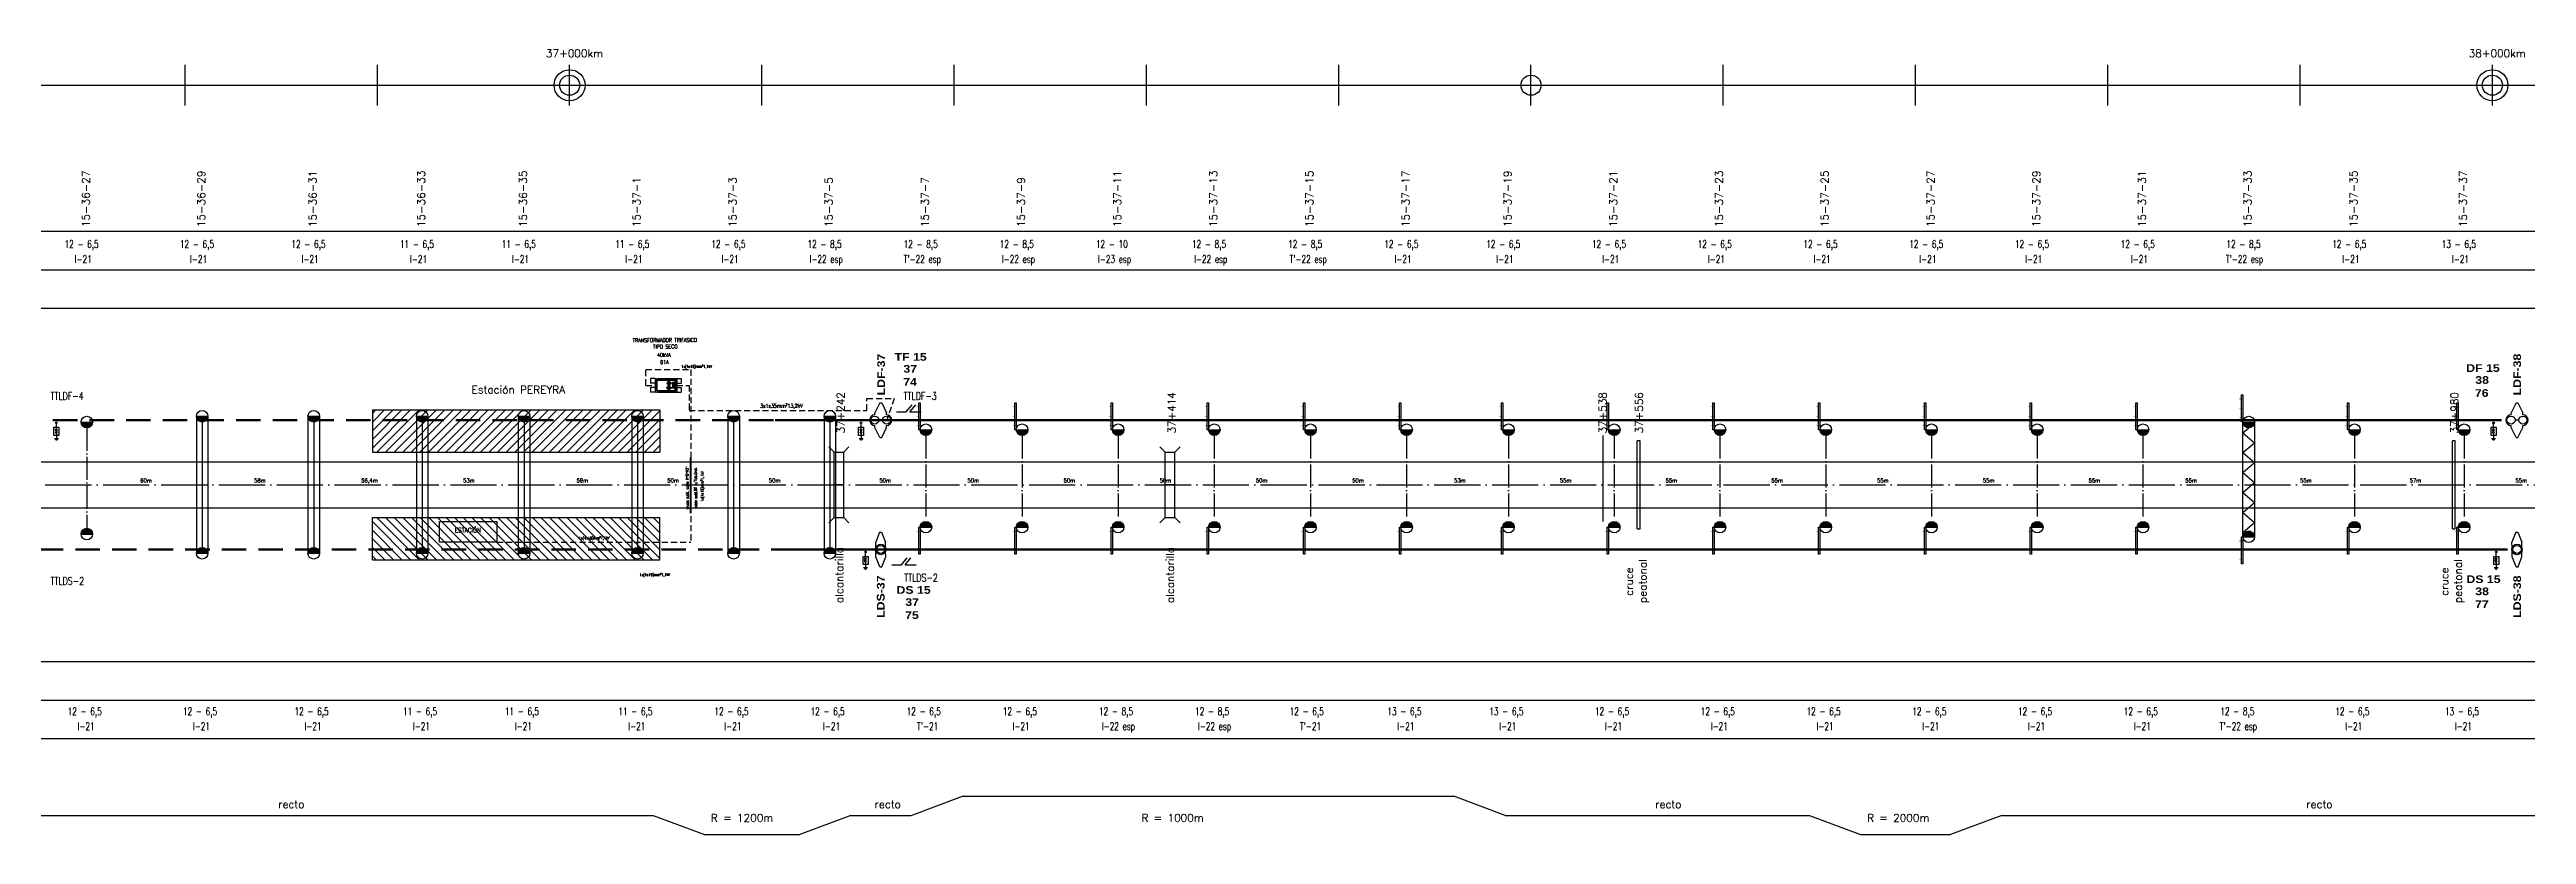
# Model space of a CAD drawing. Header units: millimetres. Extents: x 63 to 27368, y 135 to 1565.
# Drawn here: x 11298 to 12586, y 145 to 554 of the extents above; entities that cross this region are included whole.
import ezdxf

# ---------------------------------------------------------------- set-up
doc = ezdxf.new("R2010")
doc.units = ezdxf.units.MM
for name, pattern in [('ACAD_ISO04W100', [30, 24, -3, 0, -3]), ('DASHED', [19.05, 12.7, -6.35]), ('HIDDEN2', [4.7625, 3.175, -1.5875])]:
    doc.linetypes.add(name, pattern=pattern)
for name, color, linetype in [('CARTELES', 7, 'Continuous'), ('catenaria via ascendente', 7, 'Continuous'), ('catenaria vía descendente', 7, 'Continuous'), ('Cruceta Fe', 42, 'Continuous'), ('Descargadores', 30, 'Continuous'), ('Eje de entrevías', 254, 'Continuous'), ('LDF', 5, 'Continuous'), ('LDS', 1, 'Continuous'), ('longitud vano', 7, 'Continuous'), ('Nº de poste', 6, 'Continuous'), ('progresivas', 4, 'Continuous'), ('retención LDF-LDS', 6, 'Continuous'), ('Seccionamiento', 20, 'Continuous'), ('TEXTOS', 3, 'Continuous'), ('Textos catenaria', 7, 'Continuous')]:
    doc.layers.add(name, color=color, linetype=linetype)
doc.styles.add('SIMPLEX', font='simplex.shx', dxfattribs={"width": 0.75})
doc.styles.get("Standard").update_dxf_attribs({"font": 'romans.shx'})
doc.styles.add('STYLE1', font='romans.shx')
doc.styles.add('TEXTO_SELLO', font='')
doc.styles.get('TEXTO_SELLO').set_extended_font_data('Arial Black', bold=True)
doc.linetypes.add('GAS_LINE', pattern='A,12.7,-5.08,["GAS",Standard,S=2.54,R=0,X=-2.54,Y=-1.27],-6.35', length=24.13)

# ---------------------------------------------------------------- blocks, each defined once
blk = doc.blocks.new('Retención LDS')
at = {"layer": 'retención LDF-LDS', "color": 4}
for p, q in [((-0.6, 9), (-2.6, 3.8)), ((-2.5, 1), (-2.6, 3.8)), ((-0.6, 9), (0.4, 9)), ((0.4, 9), (2.5, 3.8)), ((2.5, 1.1), (2.5, 3.8)), ((-2.5, -3.8), (-2.5, -1.1)), ((-0.4, -9), (-2.5, -3.8)), ((-0.4, -9), (0.6, -9)), ((0.6, -9), (2.6, -3.8)), ((2.6, -3.8), (2.5, -1))]:
    blk.add_line(p, q, dxfattribs=at)
for radius in [2.73, 2.1]:
    blk.add_circle((0, 0), radius, dxfattribs=at)
blk = doc.blocks.new('Retención LDF')
at = {"color": 5}
blk.add_circle((0, 0), 0.128, dxfattribs=at)
at = {"layer": 'retención LDF-LDS', "color": 5}
for p, q in [((-0.5, 9), (-3, 3.8)), ((-3, 2.8), (-3, 3.8)), ((1, 0), (-1, 0)), ((-0.5, 9), (0.5, 9)), ((0.5, 9), (3, 3.8)), ((3, 2.8), (3, 3.8)), ((-3, -3.8), (-3, -2.8)), ((-0.5, -9), (-3, -3.8)), ((-0.5, -9), (0.5, -9)), ((0.5, -9), (3, -3.8)), ((3, -3.8), (3, -2.8))]:
    blk.add_line(p, q, dxfattribs=at)
for centre in [(-3.1, 0), (3.1, 0)]:
    blk.add_circle(centre, 2.1, dxfattribs=at)
for centre, start, end in [((-3, 0), 90, 270), ((3, 0), 270, 90)]:
    blk.add_arc(centre, 2.79, start, end, dxfattribs=at)
blk = doc.blocks.new('Seccionador')
at = {"layer": 'Seccionamiento'}
for p, q in [((-5.1, 0), (0, 0)), ((0, 0), (3, 3.7)), ((1.9, 0), (4.9, 3.7)), ((1.9, 0), (7.7, 0))]:
    blk.add_line(p, q, dxfattribs=at)
blk = doc.blocks.new('Descargador')
at = {"color": 30}
for p, q in [((0, -3.8), (0, 0)), ((0, -4), (-0.5, -3.1)), ((0, -4.8), (-0.5, -3.9)), ((0, -5.6), (-0.5, -4.7)), ((0, -4), (0.5, -3.1)), ((0, -4.8), (0.5, -3.9)), ((0, -5.6), (0.5, -4.7))]:
    blk.add_line(p, q, dxfattribs=at)
at = {"layer": 'Descargadores', "color": 30}
for p, q in [((-1, -8.1), (1, -8.1)), ((-0.7, -8.5), (0.7, -8.5)), ((-0.4, -8.9), (0.4, -8.9)), ((0, -5.6), (0, -8.1))]:
    blk.add_line(p, q, dxfattribs=at)
blk.add_lwpolyline([(-1.3, -2.3), (1.3, -2.3), (1.3, -6.6), (-1.3, -6.6)], close=True, dxfattribs=at)
blk.add_circle((0, 0), 0.381, dxfattribs=at)
blk = doc.blocks.new('Cruceta Fe 1')
at = {"layer": 'Cruceta Fe', "const_width": 0.1}
for points in [[(-0.92, 2.45), (0, 2.45)], [(-0.92, -2.45), (0, -2.45)]]:
    blk.add_lwpolyline(points, dxfattribs=at)
at = {"layer": 'Cruceta Fe'}
blk.add_lwpolyline([(-0.35, 3.52), (0, 3.52), (0, -3.52), (-0.35, -3.52)], close=True, dxfattribs=at)
blk = doc.blocks.new('Cruceta Fe')
at = {"layer": 'Cruceta Fe', "const_width": 0.1}
for points in [[(-0.92, 2.45), (0, 2.45)], [(-0.92, 0), (0, 0)], [(-0.92, -2.45), (0, -2.45)]]:
    blk.add_lwpolyline(points, dxfattribs=at)
at = {"layer": 'Cruceta Fe'}
blk.add_lwpolyline([(-0.35, 3.52), (0, 3.52), (0, -3.52), (-0.35, -3.52)], close=True, dxfattribs=at)

msp = doc.modelspace()

# ---------------------------------------------------------------- hatches: boundary and pattern name
for points in [[(11380.1, 362.7), (11374.1, 362.7, 1)], [(11438.1, 362.7), (11432.1, 362.7, 1)], [(11494.5, 362.7), (11488.5, 362.7, 1)], [(11547.5, 362.7), (11541.5, 362.7, 1)], [(11606.5, 362.7), (11600.5, 362.7, 1)], [(11656.5, 362.7), (11650.5, 362.7, 1)], [(11706.5, 362.7), (11700.5, 362.7, 1)], [(11320.1, 359.7), (11314.1, 359.7, 1)], [(11756.5, 355.7), (11750.5, 355.7, 1)], [(11806.5, 355.7), (11800.5, 355.7, 1)], [(11856.5, 355.7), (11850.5, 355.7, 1)], [(11906.5, 355.7), (11900.5, 355.7, 1)], [(11956.5, 355.7), (11950.5, 355.7, 1)], [(12006.5, 355.7), (12000.5, 355.7, 1)], [(12059.5, 355.7), (12053.5, 355.7, 1)], [(12114.5, 355.7), (12108.5, 355.7, 1)], [(12169.5, 355.7), (12163.5, 355.7, 1)], [(12224.5, 355.7), (12218.5, 355.7, 1)], [(12279.5, 355.7), (12273.5, 355.7, 1)], [(12334.5, 355.7), (12328.5, 355.7, 1)], [(12389.5, 355.7), (12383.5, 355.7, 1)], [(12444.5, 359.7), (12438.5, 359.7, 1)], [(12499.5, 355.7), (12493.5, 355.7, 1)], [(12556.5, 355.7), (12550.5, 355.7, 1)], [(11320.1, 301.4), (11314.1, 301.4, -1)], [(11756.5, 305), (11750.5, 305, -1)], [(11806.5, 305), (11800.5, 305, -1)], [(11856.5, 305), (11850.5, 305, -1)], [(11906.5, 305), (11900.5, 305, -1)], [(11956.5, 305), (11950.5, 305, -1)], [(12006.5, 305), (12000.5, 305, -1)], [(12059.5, 305), (12053.5, 305, -1)], [(12114.5, 305), (12108.5, 305, -1)], [(12169.5, 305), (12163.5, 305, -1)], [(12224.5, 305), (12218.5, 305, -1)], [(12279.5, 305), (12273.5, 305, -1)], [(12334.5, 305), (12328.5, 305, -1)], [(12389.5, 305), (12383.5, 305, -1)], [(12444.5, 300), (12438.5, 300, -1)], [(12499.5, 305), (12493.5, 305, -1)], [(12556.5, 305), (12550.5, 305, -1)], [(11380.1, 291.4), (11374.1, 291.4, -1)], [(11438.1, 291.4), (11432.1, 291.4, -1)], [(11494.5, 291.4), (11488.5, 291.4, -1)], [(11547.5, 291.4), (11541.5, 291.4, -1)], [(11606.5, 291.4), (11600.5, 291.4, -1)], [(11656.5, 291.4), (11650.5, 291.4, -1)], [(11706.5, 291.4), (11700.5, 291.4, -1)]]:
    msp.add_hatch(color=256).paths.add_polyline_path(points)
h = msp.add_hatch()
h.set_pattern_fill('ANSI31', color=8, style=0)
h.set_pattern_definition([(45, (7595.0237, -722.557), (-2.245064, 2.245064), [])])
h.paths.add_polyline_path([(11465.6, 366), (11465.6, 344), (11615.1, 344), (11615.1, 366)])
h = msp.add_hatch()
h.set_pattern_fill('ANSI31', color=8, style=0)
h.set_pattern_definition([(315, (7595.0237, 1376.6404), (-2.245064, -2.245064), [])])
h.paths.add_polyline_path([(11465.6, 288), (11465.6, 310), (11615.1, 310), (11615.1, 288)])

# ---------------------------------------------------------------- linework, layer by layer
for p, q in [((11368.2, 524.4), (11368.2, 545.6)), ((11468.2, 524.4), (11468.2, 545.6)), ((11568.2, 524.4), (11568.2, 545.6)), ((11668.2, 524.4), (11668.2, 545.6)), ((11768.2, 524.4), (11768.2, 545.6)), ((11868.2, 524.4), (11868.2, 545.6)), ((11968.2, 524.4), (11968.2, 545.6)), ((12068.2, 524.4), (12068.2, 545.6)), ((12168.2, 524.4), (12168.2, 545.6)), ((12268.2, 524.4), (12268.2, 545.6)), ((12368.2, 524.4), (12368.2, 545.6)), ((12468.2, 524.4), (12468.2, 545.6)), ((12568.2, 524.4), (12568.2, 545.6)), ((68.2, 535), (27368.2, 535)), ((68.2, 459), (27368.2, 459)), ((68.2, 439), (27368.2, 439)), ((68.2, 419), (27368.2, 419)), ((11374.1, 362.7), (11380.1, 362.7)), ((11374.1, 362.7), (11374.1, 291.4)), ((11380.1, 362.7), (11380.1, 291.4)), ((11432.1, 362.7), (11438.1, 362.7)), ((11432.1, 362.7), (11432.1, 291.4)), ((11438.1, 362.7), (11438.1, 291.4)), ((11465.6, 366), (11465.6, 344)), ((11465.6, 366), (11615.1, 366)), ((11488.5, 362.7), (11494.5, 362.7)), ((11488.5, 362.7), (11488.5, 291.4)), ((11494.5, 362.7), (11494.5, 291.4)), ((11541.5, 362.7), (11547.5, 362.7)), ((11541.5, 362.7), (11541.5, 291.4)), ((11547.5, 362.7), (11547.5, 291.4)), ((11600.5, 362.7), (11606.5, 362.7)), ((11600.5, 362.7), (11600.5, 291.4)), ((11606.5, 362.7), (11606.5, 291.4)), ((11615.1, 366), (11615.1, 344)), ((11650.5, 362.7), (11656.5, 362.7)), ((11650.5, 362.7), (11650.5, 291.4)), ((11656.5, 362.7), (11656.5, 291.4)), ((11700.5, 362.7), (11706.5, 362.7)), ((11700.5, 362.7), (11700.5, 291.4)), ((11706.5, 362.7), (11706.5, 291.4)), ((11314.1, 359.7), (11320.1, 359.7)), ((11750.5, 355.7), (11756.5, 355.7)), ((11800.5, 355.7), (11806.5, 355.7)), ((11850.5, 355.7), (11856.5, 355.7)), ((11900.5, 355.7), (11906.5, 355.7)), ((11950.5, 355.7), (11956.5, 355.7)), ((12000.5, 355.7), (12006.5, 355.7)), ((12053.5, 355.7), (12059.5, 355.7)), ((12108.5, 355.7), (12114.5, 355.7)), ((12123.4, 304.1), (12123.4, 350)), ((12124.9, 350), (12123.4, 350)), ((12124.9, 304.1), (12124.9, 350)), ((12163.5, 355.7), (12169.5, 355.7)), ((12218.5, 355.7), (12224.5, 355.7)), ((12273.5, 355.7), (12279.5, 355.7)), ((12328.5, 355.7), (12334.5, 355.7)), ((12383.5, 355.7), (12389.5, 355.7)), ((12438.5, 359.7), (12444.5, 359.7)), ((12438.5, 300), (12438.5, 359.7)), ((12438.5, 354.1), (12441.5, 356.7)), ((12438.5, 354.1), (12444.5, 348.9)), ((12438.5, 343.8), (12444.5, 348.9)), ((12444.5, 359.7), (12444.5, 300)), ((12444.5, 359.3), (12444.5, 359.3)), ((12493.5, 355.7), (12499.5, 355.7)), ((12547.4, 304.1), (12547.4, 350)), ((12548.9, 350), (12547.4, 350)), ((12548.9, 304.1), (12548.9, 350)), ((12550.5, 355.7), (12556.5, 355.7)), ((11465.6, 344), (11615.1, 344)), ((11705.8, 344), (11703.1, 346.8)), ((11705.8, 310), (11705.8, 344)), ((11710.8, 344), (11713.5, 346.8)), ((11710.8, 310), (11710.8, 344)), ((11877.9, 344), (11875.2, 346.8)), ((11877.9, 310), (11877.9, 344)), ((11882.9, 344), (11885.7, 346.8)), ((11882.9, 310), (11882.9, 344)), ((12438.5, 343.8), (12444.5, 338.6)), ((12438.5, 333.4), (12444.5, 338.6)), ((11710.8, 327), (11705.8, 327)), ((11882.9, 327), (11877.9, 327)), ((12438.5, 333.4), (12444.5, 328.2)), ((12438.5, 323), (12444.5, 328.2)), ((12438.5, 323), (12444.5, 317.8)), ((11465.6, 288), (11465.6, 310)), ((11465.6, 310), (11615.1, 310)), ((11615.1, 288), (11615.1, 310)), ((11705.8, 310), (11703.1, 307.3)), ((11710.8, 310), (11713.5, 307.3)), ((11877.9, 310), (11875.2, 307.3)), ((11882.9, 310), (11885.7, 307.3)), ((12438.5, 312.7), (12444.5, 317.8)), ((12438.5, 312.7), (12444.5, 307.5)), ((11314.1, 301.4), (11320.1, 301.4)), ((11750.5, 305), (11756.5, 305)), ((11800.5, 305), (11806.5, 305)), ((11850.5, 305), (11856.5, 305)), ((11900.5, 305), (11906.5, 305)), ((11950.5, 305), (11956.5, 305)), ((12000.5, 305), (12006.5, 305)), ((12053.5, 305), (12059.5, 305)), ((12108.5, 305), (12114.5, 305)), ((12123.4, 304.1), (12124.9, 304.1)), ((12163.5, 305), (12169.5, 305)), ((12218.5, 305), (12224.5, 305)), ((12273.5, 305), (12279.5, 305)), ((12328.5, 305), (12334.5, 305)), ((12383.5, 305), (12389.5, 305)), ((12438.5, 302.3), (12444.5, 307.5)), ((12438.5, 302.3), (12439.1, 301.8)), ((12438.5, 300), (12444.5, 300)), ((12493.5, 305), (12499.5, 305)), ((12547.4, 304.1), (12548.9, 304.1)), ((12550.5, 305), (12556.5, 305)), ((11374.1, 291.4), (11380.1, 291.4)), ((11432.1, 291.4), (11438.1, 291.4)), ((11465.6, 288), (11615.1, 288)), ((11488.5, 291.4), (11494.5, 291.4)), ((11541.5, 291.4), (11547.5, 291.4)), ((11600.5, 291.4), (11606.5, 291.4)), ((11650.5, 291.4), (11656.5, 291.4)), ((11700.5, 291.4), (11706.5, 291.4)), ((68.2, 235), (27368.2, 235)), ((68.2, 215), (27368.2, 215)), ((68.2, 195), (27368.2, 195)), ((5287.8, 155), (11611.7, 155)), ((11611.7, 155), (11638.3, 145)), ((11714.5, 155), (11687.9, 145)), ((11714.5, 155), (11745.9, 155)), ((11745.9, 155), (11772.5, 165)), ((11772.5, 165), (12028.1, 165)), ((12054.7, 155), (12028.1, 165)), ((12054.7, 155), (12213, 155)), ((12213, 155), (12239.6, 145)), ((12313, 155), (12286.4, 145)), ((12313, 155), (12628.2, 155)), ((11638.3, 145), (11687.9, 145)), ((12239.6, 145), (12286.4, 145))]:
    msp.add_line(p, q)
at = {"color": 4, "linetype": 'HIDDEN2'}
for p, q in [((11607.8, 378.8), (11607.8, 387)), ((11607.8, 387), (11631.3, 387)), ((11631.3, 387), (11631.3, 297.2)), ((11607.8, 378.8), (11612.7, 378.8)), ((11530.4, 297.2), (11631.3, 297.2))]:
    msp.add_line(p, q, dxfattribs=at)
at = {"color": 3}
for p, q in [((11612.7, 382.4), (11610.3, 382.4)), ((11610.3, 382.4), (11610.3, 380)), ((11612.7, 380), (11610.3, 380)), ((11612.7, 377.6), (11610.3, 377.6)), ((11610.3, 377.6), (11610.3, 375.2)), ((11612.7, 375.2), (11610.3, 375.2)), ((11623.9, 382.4), (11626.3, 382.4)), ((11623.9, 380), (11626.3, 380)), ((11623.9, 377.6), (11626.3, 377.6)), ((11623.9, 375.2), (11626.3, 375.2)), ((11626.3, 382.4), (11626.3, 380)), ((11626.3, 377.6), (11626.3, 375.2)), ((11631.1, 312.2), (11631.1, 341.3)), ((11631.5, 312.2), (11631.5, 341.3))]:
    msp.add_line(p, q, dxfattribs=at)
at = {"color": 3, "linetype": 'HIDDEN2', "ltscale": 0.05}
for p, q in [((11612.7, 382.4), (11623.9, 382.4)), ((11612.7, 382.4), (11612.7, 375.2)), ((11612.7, 375.2), (11623.9, 375.2)), ((11623.9, 382.4), (11623.9, 375.2))]:
    msp.add_line(p, q, dxfattribs=at)
at = {"color": 11}
for p, q in [((11613.6, 381.8), (11613.3, 381.8)), ((11613.3, 381.8), (11613.3, 375.8)), ((11613.6, 381.8), (11613.6, 375.8)), ((11613.6, 381.7), (11623, 381.7)), ((11613.6, 381.5), (11623, 381.5)), ((11613.6, 376.1), (11623, 376.1)), ((11613.6, 375.9), (11623, 375.9)), ((11618.7, 380.2), (11619.3, 380.2)), ((11618.7, 380.2), (11618.7, 379.7)), ((11618.7, 380.2), (11619.3, 380.2)), ((11618.7, 379.7), (11619.5, 379.7)), ((11618.7, 379.7), (11619.5, 379.7)), ((11618.7, 377.9), (11619.5, 377.9)), ((11618.7, 377.4), (11618.7, 377.9)), ((11618.7, 377.9), (11619.5, 377.9)), ((11618.7, 377.4), (11619.3, 377.4)), ((11618.7, 377.4), (11619.3, 377.4)), ((11619.5, 376.4), (11619.5, 381.2)), ((11619.5, 381.2), (11619.7, 381.2)), ((11619.7, 376.4), (11619.7, 381.2)), ((11619.7, 380.5), (11620.2, 380.5)), ((11619.7, 377.1), (11620.2, 377.1)), ((11620.2, 376.4), (11620.2, 381.2)), ((11620.4, 381.2), (11620.2, 381.2)), ((11620.4, 376.4), (11620.4, 381.2)), ((11620.4, 379.7), (11621.1, 379.7)), ((11620.4, 379.7), (11621.1, 379.7)), ((11620.4, 377.9), (11621.1, 377.9)), ((11620.4, 377.9), (11621.1, 377.9)), ((11620.5, 380.2), (11621.1, 380.2)), ((11620.5, 380.2), (11621.1, 380.2)), ((11620.5, 377.4), (11621.1, 377.4)), ((11620.5, 377.4), (11621.1, 377.4)), ((11621.1, 380.2), (11621.1, 379.7)), ((11621.1, 377.4), (11621.1, 377.9)), ((11621.7, 380.3), (11621.7, 377.3)), ((11622.8, 380.3), (11621.7, 380.3)), ((11622.8, 377.3), (11621.7, 377.3)), ((11622.8, 380.3), (11622.8, 377.3)), ((11623, 381.8), (11623, 375.8)), ((11623, 381.8), (11623.2, 381.8)), ((11623, 375.8), (11623.2, 375.8)), ((11623.2, 381.8), (11623.2, 375.8))]:
    msp.add_line(p, q, dxfattribs=at)
at = {"color": 5, "linetype": 'HIDDEN2'}
for p, q in [((11623.9, 378.8), (11630.4, 378.8)), ((11630.4, 378.8), (11630.4, 365.8)), ((11630.4, 365.8), (11722.8, 365.8)), ((11722.8, 365.8), (11722.8, 371.9)), ((11722.8, 371.9), (11737, 371.9)), ((11737, 371.9), (11733.1, 360.7))]:
    msp.add_line(p, q, dxfattribs=at)
at = {"ltscale": 0.5}
for p, q in [((11377.1, 362.7), (11377.1, 294.4)), ((11435.1, 362.7), (11435.1, 294.4)), ((11491.5, 362.7), (11491.5, 294.4)), ((11544.5, 362.7), (11544.5, 294.4)), ((11603.5, 362.7), (11603.5, 294.4)), ((11653.5, 362.7), (11653.5, 294.4)), ((11703.5, 362.7), (11703.5, 294.4))]:
    msp.add_line(p, q, dxfattribs=at)
at = {"linetype": 'ACAD_ISO04W100', "ltscale": 0.5}
for p, q in [((11317.1, 356.7), (11317.1, 301.4)), ((11753.5, 352.7), (11753.5, 308)), ((11803.5, 352.7), (11803.5, 308)), ((11853.5, 352.7), (11853.5, 308)), ((11903.5, 352.7), (11903.5, 308)), ((11953.5, 352.7), (11953.5, 308)), ((12003.5, 352.7), (12003.5, 308)), ((12056.5, 352.7), (12056.5, 308)), ((12111.5, 352.7), (12111.5, 308)), ((12166.5, 352.7), (12166.5, 308)), ((12221.5, 352.7), (12221.5, 308)), ((12276.5, 352.7), (12276.5, 308)), ((12331.5, 352.7), (12331.5, 308)), ((12386.5, 352.7), (12386.5, 308)), ((12496.5, 352.7), (12496.5, 308)), ((12553.5, 352.7), (12553.5, 308))]:
    msp.add_line(p, q, dxfattribs=at)
at = {"color": 1, "linetype": 'GAS_LINE', "ltscale": 0.5}
msp.add_line((12105.5, 352.7), (12105.5, 308), dxfattribs=at)
at = {"color": 5}
msp.add_lwpolyline([(11622.6, 379.7), (11622, 379.7), (11622, 377.9), (11622.6, 377.9)], close=True, dxfattribs=at)
msp.add_lwpolyline([(11500.6, 308), (11530.4, 308), (11530.4, 297.2), (11500.6, 297.2)], close=True)
for centre, radius in [((11568.2, 535), 8.09), ((12568.2, 535), 8.09), ((11568.2, 535), 5.24), ((12068.2, 535), 5.24), ((12568.2, 535), 5.24), ((11317.1, 359.7), 3), ((11377.1, 362.7), 3), ((11435.1, 362.7), 3), ((11491.5, 362.7), 3), ((11544.5, 362.7), 3), ((11603.5, 362.7), 3), ((11653.5, 362.7), 3), ((11703.5, 362.7), 3), ((12441.5, 359.7), 3), ((11753.5, 355.7), 3), ((11803.5, 355.7), 3), ((11853.5, 355.7), 3), ((11903.5, 355.7), 3), ((11953.5, 355.7), 3), ((12003.5, 355.7), 3), ((12056.5, 355.7), 3), ((12111.5, 355.7), 3), ((12166.5, 355.7), 3), ((12221.5, 355.7), 3), ((12276.5, 355.7), 3), ((12331.5, 355.7), 3), ((12386.5, 355.7), 3), ((12496.5, 355.7), 3), ((12553.5, 355.7), 3), ((11317.1, 301.4), 3), ((11753.5, 305), 3), ((11803.5, 305), 3), ((11853.5, 305), 3), ((11903.5, 305), 3), ((11953.5, 305), 3), ((12003.5, 305), 3), ((12056.5, 305), 3), ((12111.5, 305), 3), ((12166.5, 305), 3), ((12221.5, 305), 3), ((12276.5, 305), 3), ((12331.5, 305), 3), ((12386.5, 305), 3), ((12441.5, 300), 3), ((12496.5, 305), 3), ((12553.5, 305), 3), ((11377.1, 291.4), 3), ((11435.1, 291.4), 3), ((11491.5, 291.4), 3), ((11544.5, 291.4), 3), ((11603.5, 291.4), 3), ((11653.5, 291.4), 3), ((11703.5, 291.4), 3)]:
    msp.add_circle(centre, radius)
at = {"color": 11}
for centre, start, end in [((11619.9, 380.2), 141.5668, 218.4332), ((11619.9, 378.8), 141.5668, 218.4332), ((11619.9, 377.4), 141.5668, 218.4332), ((11619.9, 380.2), 65.3757, 114.6243), ((11619.9, 377.4), 245.3757, 294.6243), ((11619.9, 380.2), 321.5668, 38.4332), ((11619.9, 378.8), 321.5668, 38.4332), ((11619.9, 377.4), 321.5668, 38.4332)]:
    msp.add_arc(centre, 0.6, start, end, dxfattribs=at)
at = {"layer": 'catenaria via ascendente'}
for p, q in [((68.2, 339), (27368.2, 339)), ((11705.8, 344), (11710.8, 344)), ((11877.9, 344), (11882.9, 344)), ((68.2, 315), (26873.7, 315)), ((11705.8, 310), (11710.8, 310)), ((11877.9, 310), (11882.9, 310))]:
    msp.add_line(p, q, dxfattribs=at)
at = {"layer": 'catenaria vía descendente'}
for p, q in [((11705.8, 310), (11710.8, 310)), ((11877.9, 310), (11882.9, 310))]:
    msp.add_line(p, q, dxfattribs=at)
at = {"layer": 'Eje de entrevías', "linetype": 'ACAD_ISO04W100'}
msp.add_line((68.2, 327), (27368.2, 327), dxfattribs=at)
at = {"layer": 'LDF', "linetype": 'DASHED', "lineweight": 50}
msp.add_line((11299.5, 360.7), (11679.2, 360.7), dxfattribs=at)
at = {"layer": 'LDF', "lineweight": 50}
msp.add_line((11675.1, 360.7), (12573, 360.7), dxfattribs=at)
at = {"layer": 'LDS', "linetype": 'DASHED', "lineweight": 50}
msp.add_line((11292.1, 293.4), (11675, 293.4), dxfattribs=at)
at = {"layer": 'LDS', "lineweight": 50}
msp.add_line((11675, 293.4), (12576, 293.4), dxfattribs=at)

# ---------------------------------------------------------------- block references
for name, p in [('Retención LDF', (11730, 360.7)), ('Retención LDF', (12581, 360.7)), ('Retención LDS', (11730, 293.4)), ('Retención LDS', (12581, 293.4))]:
    msp.add_blockref(name, p)
at = {"layer": 'Cruceta Fe', "xscale": 2, "yscale": 2, "zscale": 2}
for name, p in [('Cruceta Fe', (12438.5, 366.8)), ('Cruceta Fe', (11750.5, 362.7)), ('Cruceta Fe', (11800.5, 362.7)), ('Cruceta Fe', (11850.5, 362.7)), ('Cruceta Fe', (11900.5, 362.7)), ('Cruceta Fe', (11950.5, 362.7)), ('Cruceta Fe', (12000.5, 362.7)), ('Cruceta Fe', (12053.5, 362.7)), ('Cruceta Fe', (12108.5, 362.7)), ('Cruceta Fe', (12163.5, 362.7)), ('Cruceta Fe', (12218.5, 362.7)), ('Cruceta Fe', (12273.5, 362.7)), ('Cruceta Fe', (12328.5, 362.7)), ('Cruceta Fe', (12383.5, 362.7)), ('Cruceta Fe', (12493.5, 362.7)), ('Cruceta Fe', (12550.5, 362.7)), ('Cruceta Fe 1', (11750.5, 298)), ('Cruceta Fe 1', (11800.5, 298)), ('Cruceta Fe 1', (11850.5, 298)), ('Cruceta Fe 1', (11900.5, 298)), ('Cruceta Fe 1', (11950.5, 298)), ('Cruceta Fe 1', (12000.5, 298)), ('Cruceta Fe 1', (12053.5, 298)), ('Cruceta Fe 1', (12108.5, 298)), ('Cruceta Fe 1', (12163.5, 298)), ('Cruceta Fe 1', (12218.5, 298)), ('Cruceta Fe 1', (12273.5, 298)), ('Cruceta Fe 1', (12328.5, 298)), ('Cruceta Fe 1', (12383.5, 298)), ('Cruceta Fe 1', (12438.5, 292.9)), ('Cruceta Fe 1', (12493.5, 298)), ('Cruceta Fe 1', (12550.5, 298))]:
    msp.add_blockref(name, p, dxfattribs=at)
at = {"layer": 'Descargadores', "color": 30}
for p in [(11301.3, 359.3), (11719.8, 359.3), (12568.8, 359.3), (11722.1, 292.1), (12570.2, 292.1)]:
    msp.add_blockref('Descargador', p, dxfattribs=at)
at = {"layer": 'Seccionamiento'}
for p in [(11743.3, 365), (11740.8, 285.4)]:
    msp.add_blockref('Seccionador', p, dxfattribs=at)

# ---------------------------------------------------------------- texts
at = {"linetype": 'Continuous', "style": 'TEXTO_SELLO'}
for s, p in [('LDF-37', (11732.2, 373.6)), ('LDF-38', (12583.1, 373.6)), ('LDS-37', (11732, 257.8)), ('LDS-38', (12583.1, 257.8))]:
    msp.add_text(s, height=4, rotation=90, dxfattribs=at).set_placement(p)
at = {"linetype": 'Continuous', "style": 'SIMPLEX', "width": 0.75}
for s, p in [('TTLDF-4', (11298.2, 371.3)), ('TTLDF-3', (11741.9, 371.3)), ('TTLDS-2', (11298.2, 275)), ('TTLDS-2', (11742.2, 276.7))]:
    msp.add_text(s, height=4, dxfattribs=at).set_placement(p)
at = {"insert": (11508.4, 304.7), "char_height": 2.5, "attachment_point": 1, "style": 'SIMPLEX'}
msp.add_mtext_dynamic_manual_height_columns('ESTACIÓN', width=28.734, gutter_width=12.5, heights=[0], dxfattribs=at)
at = {"layer": 'CARTELES', "linetype": 'Continuous', "style": 'TEXTO_SELLO'}
for s, p in [('TF 15', (11737.2, 391.6)), ('37', (11741.8, 385.4)), ('DF 15', (12554.6, 385.8)), ('74', (11741.7, 378.6)), ('38', (12559.3, 379.6)), ('76', (12559.1, 372.8)), ('DS 15', (11738.2, 270.3)), ('DS 15', (12554.7, 275.9)), ('38', (12559.3, 269.6)), ('37', (11742.8, 264)), ('75', (11742.7, 257.2)), ('77', (12559.2, 262.9))]:
    msp.add_text(s, height=4, dxfattribs=at).set_placement(p)
at = {"layer": 'longitud vano', "linetype": 'Continuous', "style": 'STYLE1'}
for s, p in [('60m', (11344.9, 328.3)), ('58m', (11404.1, 328.3)), ('56,4m', (11459.8, 328.3)), ('53m', (11512.8, 328.3)), ('59m', (11571.8, 328.3)), ('50m', (11619, 328.3)), ('50m', (11671.8, 328.3)), ('50m', (11729.3, 328.3)), ('50m', (11775.1, 328.3)), ('50m', (11825.1, 328.3)), ('50m', (11875.1, 328.3)), ('50m', (11925.1, 328.3)), ('50m', (11975.2, 328.3)), ('53m', (12028.2, 328.3)), ('55m', (12083.2, 328.3)), ('55m', (12138.2, 328.3)), ('55m', (12193.2, 328.3)), ('55m', (12248.2, 328.3)), ('55m', (12303.2, 328.3)), ('55m', (12358.2, 328.3)), ('55m', (12408.5, 328.3)), ('55m', (12468.2, 328.3)), ('57m', (12525.2, 328.3)), ('55m', (12580.2, 328.3))]:
    msp.add_text(s, height=2, dxfattribs=at).set_placement(p)
at = {"layer": 'Nº de poste', "linetype": 'Continuous', "style": 'STYLE1'}
for s, p in [('15-36-27', (11318.6, 461.1)), ('15-36-29', (11378.6, 461.1)), ('15-36-33', (11493, 461.1)), ('15-36-35', (11546, 461.1)), ('15-37-13', (11905, 461.1)), ('15-37-15', (11955, 461.1)), ('15-37-17', (12005, 461.1)), ('15-37-19', (12058, 461.1)), ('15-37-23', (12168, 461.1)), ('15-37-25', (12223, 461.1)), ('15-37-27', (12278, 461.1)), ('15-37-29', (12333, 461.1)), ('15-37-33', (12443, 461.1)), ('15-37-35', (12498, 461.1)), ('15-37-37', (12555, 461.1)), ('15-36-31', (11436.6, 461.1)), ('15-37-1', (11605, 461.1)), ('15-37-3', (11655, 461.1)), ('15-37-5', (11705, 461.1)), ('15-37-7', (11755, 461.1)), ('15-37-9', (11805, 461.1)), ('15-37-11', (11855, 461.1)), ('15-37-21', (12113, 461.1)), ('15-37-31', (12388, 461.1))]:
    msp.add_text(s, height=4, rotation=90, dxfattribs=at).set_placement(p)
at = {"layer": 'progresivas', "linetype": 'Continuous', "style": 'STYLE1'}
for s, p in [('37+000km', (11555.9, 549.6)), ('38+000km', (12555.9, 549.6))]:
    msp.add_text(s, height=4, dxfattribs=at).set_placement(p)
for s, p in [('37+242', (11711.2, 353.7)), ('37+414', (11883.3, 353.7)), ('37+538', (12107.5, 353.7)), ('37+556', (12126.4, 353.7)), ('37+980', (12550.5, 353.7))]:
    msp.add_text(s, height=4, rotation=90, dxfattribs=at).set_placement(p)
at = {"layer": 'TEXTOS', "linetype": 'Continuous', "style": 'STYLE1', "width": 0.7}
for s, p in [('12 - 6,5', (11305.5, 450.3)), ('12 - 6,5', (11365.5, 450.3)), ('12 - 6,5', (11423.5, 450.3)), ('11 - 6,5', (11479.9, 450.3)), ('11 - 6,5', (11532.9, 450.3)), ('11 - 6,5', (11591.9, 450.3)), ('12 - 6,5', (11641.9, 450.3)), ('12 - 8,5', (11691.9, 450.3)), ('12 - 8,5', (11741.9, 450.3)), ('12 - 8,5', (11791.9, 450.3)), ('12 - 10', (11841.9, 450.3)), ('12 - 8,5', (11891.9, 450.3)), ('12 - 8,5', (11941.9, 450.3)), ('12 - 6,5', (11991.9, 450.3)), ('12 - 6,5', (12044.9, 450.3)), ('12 - 6,5', (12099.9, 450.3)), ('12 - 6,5', (12154.9, 450.3)), ('12 - 6,5', (12209.9, 450.3)), ('12 - 6,5', (12264.9, 450.3)), ('12 - 6,5', (12319.9, 450.3)), ('12 - 6,5', (12374.9, 450.3)), ('12 - 8,5', (12429.9, 450.3)), ('12 - 6,5', (12484.9, 450.3)), ('13 - 6,5', (12541.9, 450.3)), ('I-21', (11310.8, 442.5)), ('I-21', (11370.8, 442.5)), ('I-21', (11428.8, 442.5)), ('I-21', (11485.2, 442.5)), ('I-21', (11538.2, 442.5)), ('I-21', (11597.2, 442.5)), ('I-21', (11647.2, 442.5)), ('I-22 esp', (11693, 442.5)), ("T'-22 esp", (11741.9, 442.5)), ('I-22 esp', (11793, 442.5)), ('I-23 esp', (11843, 442.5)), ('I-22 esp', (11893, 442.5)), ("T'-22 esp", (11942.6, 442.5)), ('I-21', (11997.2, 442.5)), ('I-21', (12050.2, 442.5)), ('I-21', (12105.2, 442.5)), ('I-21', (12160.2, 442.5)), ('I-21', (12215.2, 442.5)), ('I-21', (12270.2, 442.5)), ('I-21', (12325.2, 442.5)), ('I-21', (12380.2, 442.5)), ("T'-22 esp", (12429.6, 442.5)), ('I-21', (12490.2, 442.5)), ('I-21', (12547.2, 442.5)), ('12 - 6,5', (11307.1, 207.1)), ('12 - 6,5', (11367.1, 207.1)), ('12 - 6,5', (11425.1, 207.1)), ('11 - 6,5', (11481.5, 207.1)), ('11 - 6,5', (11534.5, 207.1)), ('11 - 6,5', (11593.5, 207.1)), ('12 - 6,5', (11643.5, 207.1)), ('12 - 6,5', (11693.5, 207.1)), ('12 - 6,5', (11743.5, 207.1)), ('12 - 6,5', (11793.5, 207.1)), ('12 - 8,5', (11843.5, 207.1)), ('12 - 8,5', (11893.5, 207.1)), ('12 - 6,5', (11942.7, 207.1)), ('13 - 6,5', (11993.5, 207.1)), ('13 - 6,5', (12046.5, 207.1)), ('12 - 6,5', (12101.5, 207.1)), ('12 - 6,5', (12156.5, 207.1)), ('12 - 6,5', (12211.5, 207.1)), ('12 - 6,5', (12266.5, 207.1)), ('12 - 6,5', (12321.5, 207.1)), ('12 - 6,5', (12376.5, 207.1)), ('12 - 8,5', (12426.7, 207.1)), ('12 - 6,5', (12486.5, 207.1)), ('13 - 6,5', (12543.5, 207.1)), ('I-21', (11312.3, 199.4)), ('I-21', (11372.3, 199.4)), ('I-21', (11430.3, 199.4)), ('I-21', (11486.7, 199.4)), ('I-21', (11539.7, 199.4)), ('I-21', (11598.7, 199.4)), ('I-21', (11648.7, 199.4)), ('I-21', (11700, 199.4)), ("T'-21", (11748.9, 199.4)), ('I-21', (11798.6, 199.4)), ('I-22 esp', (11845, 199.4)), ('I-22 esp', (11895, 199.4)), ("T'-21", (11948, 199.4)), ('I-21', (11998.7, 199.4)), ('I-21', (12051.7, 199.4)), ('I-21', (12106.7, 199.4)), ('I-21', (12161.7, 199.4)), ('I-21', (12216.7, 199.4)), ('I-21', (12271.7, 199.4)), ('I-21', (12326.7, 199.4)), ('I-21', (12381.7, 199.4)), ("T'-22 esp", (12426.4, 199.4)), ('I-21', (12491.7, 199.4)), ('I-21', (12548.7, 199.4))]:
    msp.add_text(s, height=4, dxfattribs=at).set_placement(p)
at = {"layer": 'TEXTOS', "linetype": 'Continuous', "style": 'STYLE1'}
for s, p in [('Estación PEREYRA', (11517.2, 374.6)), ('recto', (11416.6, 158.8)), ('R = 1200m', (11641.7, 151.7)), ('recto', (11726.8, 158.8)), ('R = 1000m', (11865.6, 151.7)), ('recto', (12132.8, 158.8)), ('R = 2000m', (12243, 151.7)), ('recto', (12471.4, 158.8))]:
    msp.add_text(s, height=4, dxfattribs=at).set_placement(p)
for s, p in [('alcantarilla', (11710.4, 265.5)), ('alcantarilla', (11882.5, 265.5)), ('cruce', (12121.2, 269.3)), ('peatonal', (12128.3, 265.5)), ('cruce', (12545.2, 269.3)), ('peatonal', (12552.3, 265.5))]:
    msp.add_text(s, height=4, rotation=90, dxfattribs=at).set_placement(p)
at = {"layer": 'Textos catenaria', "style": 'SIMPLEX', "width": 0.8}
for s, height, rotation, p in [('TRANSFORMADOR TRIFASICO', 2.035, 0.3193, (11601, 401.2)), ('TIPO SECO', 2.03, 0.3193, (11611.6, 397.9)), ('40kVA', 2, 0.3193, (11613.7, 393.6)), ('61A', 2, 0.3193, (11615.3, 389.9)), ('cruce subt. caño H*G*Ø3"', 1.4, 90.3193, (11630.1, 314.3)), ('cable subt.BT p/Tab.Gral.', 1.4, 90.3193, (11634.5, 314.6)), ('1x(4x16)mm²1,1kV', 1.4, 0.3193, (11604.5, 279.5))]:
    msp.add_text(s, height=height, rotation=rotation, dxfattribs=at).set_placement(p)
at = {"layer": 'Textos catenaria', "color": 4, "style": 'SIMPLEX', "width": 0.8}
for rotation, p in [(0.3193, (11626.3, 387.9)), (90.3193, (11637.9, 318.2)), (0.3193, (11573, 298.6))]:
    msp.add_text('1x(4x16)mm²1,1kV', height=1.4, rotation=rotation, dxfattribs=at).set_placement(p)
at = {"layer": 'Textos catenaria', "color": 11, "style": 'SIMPLEX', "width": 0.7}
for s, p in [('TRAFO SECO', (11620.1, 377.5)), ('TAB-BT', (11622.4, 378))]:
    msp.add_text(s, height=0.4, rotation=90, dxfattribs=at).set_placement(p)
at = {"layer": 'Textos catenaria', "color": 5, "style": 'SIMPLEX', "width": 0.8}
msp.add_text('3x1x35mm²13,2kV', height=2, rotation=0.3193, dxfattribs=at).set_placement((11667.3, 367.1))

doc.saveas('drawing.dxf')
